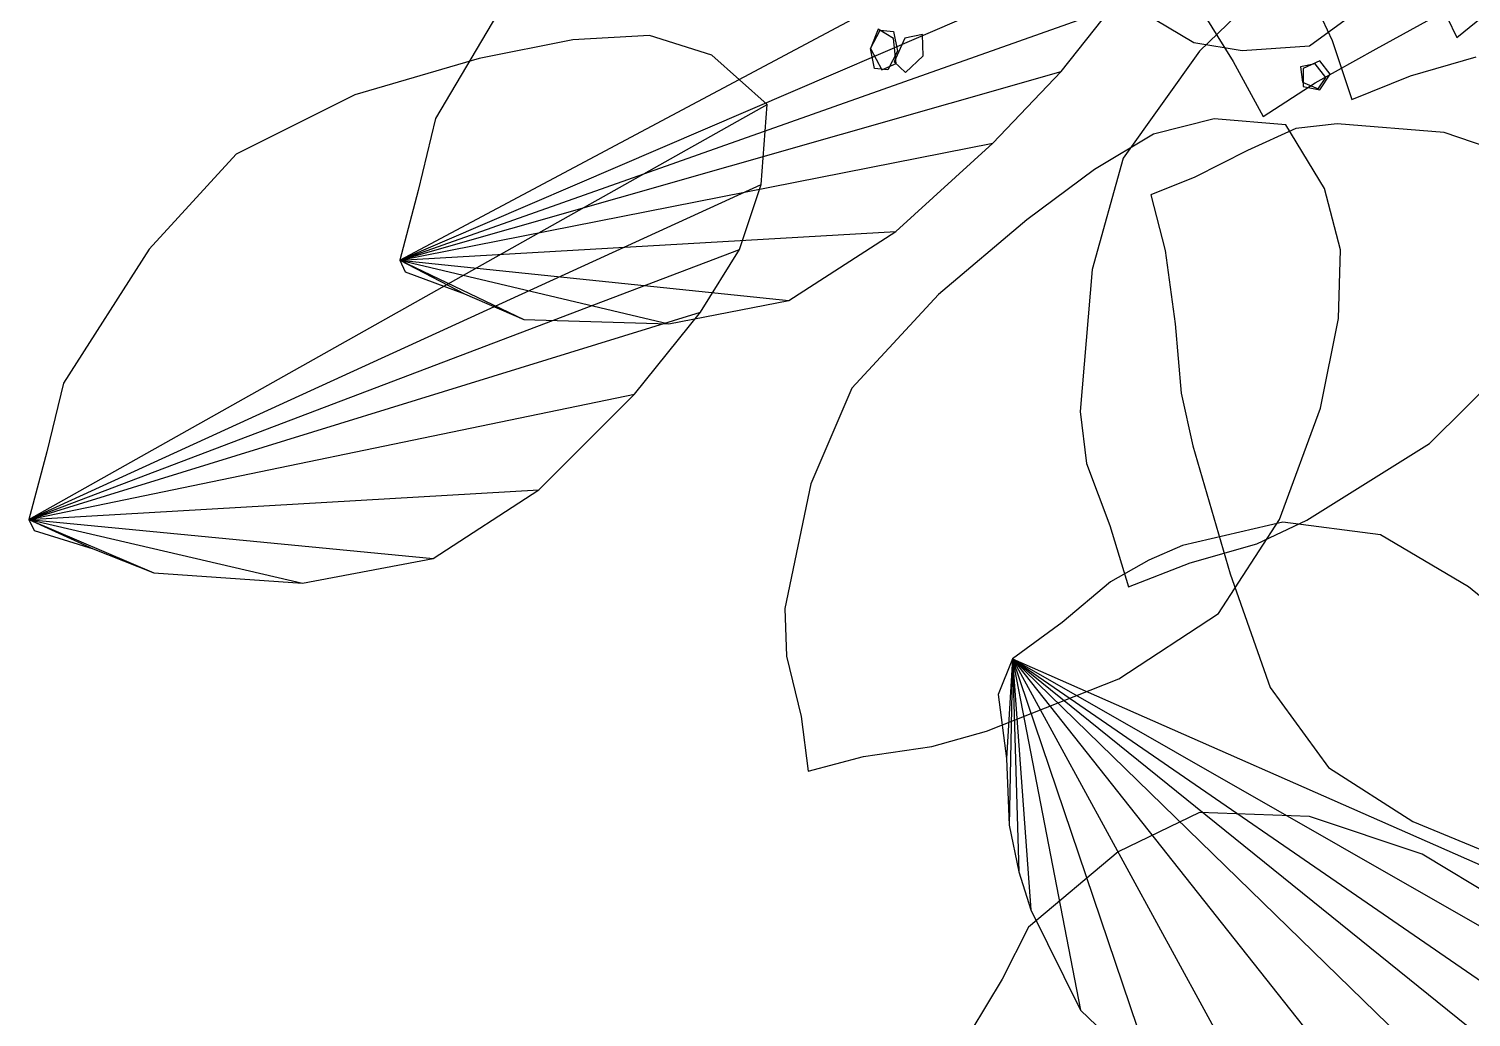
# Model space of a CAD drawing. Extents: x -23.2 to 18.8, y -18.4 to 11.3.
# Drawn here: x -4.5487 to -4.414, y -0.7324 to -0.6401 of the extents above; entities that cross this region are included whole.
import ezdxf

# ---------------------------------------------------------------- set-up
doc = ezdxf.new("R2010")
doc.units = 0
doc.layers.add('FURNISHINGELEMENT', color=8, linetype='Continuous')

msp = doc.modelspace()

# ---------------------------------------------------------------- linework, layer by layer
at = {"layer": 'FURNISHINGELEMENT'}
for p, q in [((-4.51403, -0.66168, 3.99621), (-4.44389, -0.62432, 3.95963)), ((-4.51403, -0.66168, 3.99621), (-4.44487, -0.63196, 3.96184)), ((-4.43009, -0.63321, 3.94209), (-4.43936, -0.64217, 3.94938)), ((-4.50283, -0.63516, 3.99181), (-4.51068, -0.64845, 3.99598)), ((-4.50283, -0.63516, 3.99181), (-4.51068, -0.64845, 3.99598)), ((-4.50283, -0.63516, 3.99181), (-4.51068, -0.64845, 3.99598)), ((-4.50283, -0.63516, 3.99181), (-4.51068, -0.64845, 3.99598)), ((-4.50283, -0.63516, 3.99181), (-4.51068, -0.64845, 3.99598)), ((-4.50283, -0.63516, 3.99181), (-4.51068, -0.64845, 3.99598)), ((-4.50283, -0.63516, 3.99181), (-4.51068, -0.64845, 3.99598)), ((-4.50283, -0.63516, 3.99181), (-4.51068, -0.64845, 3.99598)), ((-4.50283, -0.63516, 3.99181), (-4.51068, -0.64845, 3.99598)), ((-4.50283, -0.63516, 3.99181), (-4.51068, -0.64845, 3.99598)), ((-4.50283, -0.63516, 3.99181), (-4.51068, -0.64845, 3.99598)), ((-4.42952, -0.63574, 4.28589), (-4.42697, -0.64117, 4.28906)), ((-4.51403, -0.66168, 3.99621), (-4.44762, -0.63819, 3.96476)), ((-4.45227, -0.64408, 3.96844), (-4.44762, -0.63819, 3.96476)), ((-4.45227, -0.64408, 3.96844), (-4.44762, -0.63819, 3.96476)), ((-4.45227, -0.64408, 3.96844), (-4.44762, -0.63819, 3.96476)), ((-4.45227, -0.64408, 3.96844), (-4.44762, -0.63819, 3.96476)), ((-4.45227, -0.64408, 3.96844), (-4.44762, -0.63819, 3.96476)), ((-4.45227, -0.64408, 3.96844), (-4.44762, -0.63819, 3.96476)), ((-4.45227, -0.64408, 3.96844), (-4.44762, -0.63819, 3.96476)), ((-4.45227, -0.64408, 3.96844), (-4.44762, -0.63819, 3.96476)), ((-4.43966, -0.63763, 4.41299), (-4.43623, -0.64314, 4.41296)), ((-4.42909, -0.64168, 4.04237), (-4.42358, -0.63767, 4.0463)), ((-4.41722, -0.63698, 4.2138), (-4.41534, -0.6409, 4.2173)), ((-4.41534, -0.6409, 4.2173), (-4.41125, -0.63756, 4.21851)), ((-4.44351, -0.63921, 4.06033), (-4.43991, -0.64136, 4.05247)), ((-4.42289, -0.64197, 4.41479), (-4.41715, -0.63881, 4.41498)), ((-4.49072, -0.64071, 4.09981), (-4.49788, -0.64111, 4.10352)), ((-4.49072, -0.64071, 4.09981), (-4.49788, -0.64111, 4.10352)), ((-4.49072, -0.64071, 4.09981), (-4.49788, -0.64111, 4.10352)), ((-4.49072, -0.64071, 4.09981), (-4.49788, -0.64111, 4.10352)), ((-4.49072, -0.64071, 4.09981), (-4.49788, -0.64111, 4.10352)), ((-4.49072, -0.64071, 4.09981), (-4.49788, -0.64111, 4.10352)), ((-4.49072, -0.64071, 4.09981), (-4.49788, -0.64111, 4.10352)), ((-4.49072, -0.64071, 4.09981), (-4.49788, -0.64111, 4.10352)), ((-4.49072, -0.64071, 4.09981), (-4.49788, -0.64111, 4.10352)), ((-4.49072, -0.64071, 4.09981), (-4.49788, -0.64111, 4.10352)), ((-4.49072, -0.64071, 4.09981), (-4.49788, -0.64111, 4.10352)), ((-4.48491, -0.64256, 4.0966), (-4.49072, -0.64071, 4.09981)), ((-4.48491, -0.64256, 4.0966), (-4.49072, -0.64071, 4.09981)), ((-4.48491, -0.64256, 4.0966), (-4.49072, -0.64071, 4.09981)), ((-4.48491, -0.64256, 4.0966), (-4.49072, -0.64071, 4.09981)), ((-4.48491, -0.64256, 4.0966), (-4.49072, -0.64071, 4.09981)), ((-4.48491, -0.64256, 4.0966), (-4.49072, -0.64071, 4.09981)), ((-4.48491, -0.64256, 4.0966), (-4.49072, -0.64071, 4.09981)), ((-4.48491, -0.64256, 4.0966), (-4.49072, -0.64071, 4.09981)), ((-4.48491, -0.64256, 4.0966), (-4.49072, -0.64071, 4.09981)), ((-4.48491, -0.64256, 4.0966), (-4.49072, -0.64071, 4.09981)), ((-4.48491, -0.64256, 4.0966), (-4.49072, -0.64071, 4.09981)), ((-4.46938, -0.64013, 4.08244), (-4.47007, -0.64193, 4.08076)), ((-4.47007, -0.64193, 4.08076), (-4.46919, -0.64021, 4.08161)), ((-4.46792, -0.64099, 4.08413), (-4.46938, -0.64013, 4.08244)), ((-4.46919, -0.64021, 4.08161), (-4.46794, -0.64033, 4.08329)), ((-4.46794, -0.64033, 4.08329), (-4.46757, -0.64218, 4.08414)), ((-4.46522, -0.64061, 4.07979), (-4.46689, -0.64095, 4.07806)), ((-4.46518, -0.64261, 4.08133), (-4.46522, -0.64061, 4.07979)), ((-4.49788, -0.64111, 4.10352), (-4.50663, -0.64285, 4.10709)), ((-4.49788, -0.64111, 4.10352), (-4.50663, -0.64285, 4.10709)), ((-4.49788, -0.64111, 4.10352), (-4.50663, -0.64285, 4.10709)), ((-4.49788, -0.64111, 4.10352), (-4.50663, -0.64285, 4.10709)), ((-4.49788, -0.64111, 4.10352), (-4.50663, -0.64285, 4.10709)), ((-4.49788, -0.64111, 4.10352), (-4.50663, -0.64285, 4.10709)), ((-4.49788, -0.64111, 4.10352), (-4.50663, -0.64285, 4.10709)), ((-4.49788, -0.64111, 4.10352), (-4.50663, -0.64285, 4.10709)), ((-4.49788, -0.64111, 4.10352), (-4.50663, -0.64285, 4.10709)), ((-4.49788, -0.64111, 4.10352), (-4.50663, -0.64285, 4.10709)), ((-4.49788, -0.64111, 4.10352), (-4.50663, -0.64285, 4.10709)), ((-4.4697, -0.64379, 4.08161), (-4.47007, -0.64193, 4.08076)), ((-4.47007, -0.64193, 4.08076), (-4.46903, -0.64391, 4.08142)), ((-4.46757, -0.64218, 4.08414), (-4.46845, -0.64391, 4.08329)), ((-4.4677, -0.64333, 4.0835), (-4.46792, -0.64099, 4.08413)), ((-4.46689, -0.64095, 4.07806), (-4.46788, -0.64316, 4.07852)), ((-4.43936, -0.64217, 3.94938), (-4.44649, -0.65218, 3.95668)), ((-4.43991, -0.64136, 4.05247), (-4.43538, -0.64213, 4.04665)), ((-4.43538, -0.64213, 4.04665), (-4.42909, -0.64168, 4.04237)), ((-4.42857, -0.64514, 4.41378), (-4.42289, -0.64197, 4.41479)), ((-4.42697, -0.64117, 4.28906), (-4.42515, -0.64669, 4.29142)), ((-4.50663, -0.64285, 4.10709), (-4.51821, -0.64624, 4.11136)), ((-4.50663, -0.64285, 4.10709), (-4.51821, -0.64624, 4.11136)), ((-4.50663, -0.64285, 4.10709), (-4.51821, -0.64624, 4.11136)), ((-4.50663, -0.64285, 4.10709), (-4.51821, -0.64624, 4.11136)), ((-4.50663, -0.64285, 4.10709), (-4.51821, -0.64624, 4.11136)), ((-4.50663, -0.64285, 4.10709), (-4.51821, -0.64624, 4.11136)), ((-4.50663, -0.64285, 4.10709), (-4.51821, -0.64624, 4.11136)), ((-4.50663, -0.64285, 4.10709), (-4.51821, -0.64624, 4.11136)), ((-4.50663, -0.64285, 4.10709), (-4.51821, -0.64624, 4.11136)), ((-4.50663, -0.64285, 4.10709), (-4.51821, -0.64624, 4.11136)), ((-4.50663, -0.64285, 4.10709), (-4.51821, -0.64624, 4.11136)), ((-4.47973, -0.64716, 4.09404), (-4.48491, -0.64256, 4.0966)), ((-4.47973, -0.64716, 4.09404), (-4.48491, -0.64256, 4.0966)), ((-4.47973, -0.64716, 4.09404), (-4.48491, -0.64256, 4.0966)), ((-4.47973, -0.64716, 4.09404), (-4.48491, -0.64256, 4.0966)), ((-4.47973, -0.64716, 4.09404), (-4.48491, -0.64256, 4.0966)), ((-4.47973, -0.64716, 4.09404), (-4.48491, -0.64256, 4.0966)), ((-4.47973, -0.64716, 4.09404), (-4.48491, -0.64256, 4.0966)), ((-4.47973, -0.64716, 4.09404), (-4.48491, -0.64256, 4.0966)), ((-4.47973, -0.64716, 4.09404), (-4.48491, -0.64256, 4.0966)), ((-4.47973, -0.64716, 4.09404), (-4.48491, -0.64256, 4.0966)), ((-4.47973, -0.64716, 4.09404), (-4.48491, -0.64256, 4.0966)), ((-4.46903, -0.64391, 4.08142), (-4.4677, -0.64333, 4.0835)), ((-4.46788, -0.64316, 4.07852), (-4.46682, -0.64418, 4.08055)), ((-4.46682, -0.64418, 4.08055), (-4.46518, -0.64261, 4.08133)), ((-4.43623, -0.64314, 4.41296), (-4.43343, -0.64827, 4.41207)), ((-4.42857, -0.64337, 4.0365), (-4.42994, -0.64364, 4.0354)), ((-4.42814, -0.64308, 4.03444), (-4.42969, -0.6438, 4.03448)), ((-4.42756, -0.64464, 4.03599), (-4.42857, -0.64337, 4.0365)), ((-4.42718, -0.64431, 4.03519), (-4.42814, -0.64308, 4.03444)), ((-4.41966, -0.64448, 4.29079), (-4.41355, -0.6427, 4.28952)), ((-4.51403, -0.66168, 3.99621), (-4.45227, -0.64408, 3.96844)), ((-4.46845, -0.64391, 4.08329), (-4.4697, -0.64379, 4.08161)), ((-4.45867, -0.65077, 3.97281), (-4.45227, -0.64408, 3.96844)), ((-4.45867, -0.65077, 3.97281), (-4.45227, -0.64408, 3.96844)), ((-4.45867, -0.65077, 3.97281), (-4.45227, -0.64408, 3.96844)), ((-4.45867, -0.65077, 3.97281), (-4.45227, -0.64408, 3.96844)), ((-4.45867, -0.65077, 3.97281), (-4.45227, -0.64408, 3.96844)), ((-4.45867, -0.65077, 3.97281), (-4.45227, -0.64408, 3.96844)), ((-4.45867, -0.65077, 3.97281), (-4.45227, -0.64408, 3.96844)), ((-4.42994, -0.64364, 4.0354), (-4.42976, -0.64508, 4.0342)), ((-4.42969, -0.6438, 4.03448), (-4.42968, -0.64548, 4.03527)), ((-4.42829, -0.64569, 4.03456), (-4.42756, -0.64464, 4.03599)), ((-4.42813, -0.64579, 4.0357), (-4.42718, -0.64431, 4.03519)), ((-4.42515, -0.64669, 4.29142), (-4.41966, -0.64448, 4.29079)), ((-4.51821, -0.64624, 4.11136), (-4.5293, -0.65178, 4.11605)), ((-4.51821, -0.64624, 4.11136), (-4.5293, -0.65178, 4.11605)), ((-4.51821, -0.64624, 4.11136), (-4.5293, -0.65178, 4.11605)), ((-4.51821, -0.64624, 4.11136), (-4.5293, -0.65178, 4.11605)), ((-4.51821, -0.64624, 4.11136), (-4.5293, -0.65178, 4.11605)), ((-4.51821, -0.64624, 4.11136), (-4.5293, -0.65178, 4.11605)), ((-4.51821, -0.64624, 4.11136), (-4.5293, -0.65178, 4.11605)), ((-4.51821, -0.64624, 4.11136), (-4.5293, -0.65178, 4.11605)), ((-4.51821, -0.64624, 4.11136), (-4.5293, -0.65178, 4.11605)), ((-4.51821, -0.64624, 4.11136), (-4.5293, -0.65178, 4.11605)), ((-4.51821, -0.64624, 4.11136), (-4.5293, -0.65178, 4.11605)), ((-4.43343, -0.64827, 4.41207), (-4.42857, -0.64514, 4.41378)), ((-4.42976, -0.64508, 4.0342), (-4.42829, -0.64569, 4.03456)), ((-4.42968, -0.64548, 4.03527), (-4.42813, -0.64579, 4.0357)), ((-4.54866, -0.68589, 4.13213), (-4.47973, -0.64716, 4.09404)), ((-4.48028, -0.65464, 4.09665), (-4.47973, -0.64716, 4.09404)), ((-4.48028, -0.65464, 4.09665), (-4.47973, -0.64716, 4.09404)), ((-4.48028, -0.65464, 4.09665), (-4.47973, -0.64716, 4.09404)), ((-4.48028, -0.65464, 4.09665), (-4.47973, -0.64716, 4.09404)), ((-4.48028, -0.65464, 4.09665), (-4.47973, -0.64716, 4.09404)), ((-4.48028, -0.65464, 4.09665), (-4.47973, -0.64716, 4.09404)), ((-4.48028, -0.65464, 4.09665), (-4.47973, -0.64716, 4.09404)), ((-4.48028, -0.65464, 4.09665), (-4.47973, -0.64716, 4.09404)), ((-4.48028, -0.65464, 4.09665), (-4.47973, -0.64716, 4.09404)), ((-4.48028, -0.65464, 4.09665), (-4.47973, -0.64716, 4.09404)), ((-4.51068, -0.64845, 3.99598), (-4.5123, -0.6552, 3.99656)), ((-4.51068, -0.64845, 3.99598), (-4.5123, -0.6552, 3.99656)), ((-4.51068, -0.64845, 3.99598), (-4.5123, -0.6552, 3.99656)), ((-4.51068, -0.64845, 3.99598), (-4.5123, -0.6552, 3.99656)), ((-4.51068, -0.64845, 3.99598), (-4.5123, -0.6552, 3.99656)), ((-4.51068, -0.64845, 3.99598), (-4.5123, -0.6552, 3.99656)), ((-4.51068, -0.64845, 3.99598), (-4.5123, -0.6552, 3.99656)), ((-4.51068, -0.64845, 3.99598), (-4.5123, -0.6552, 3.99656)), ((-4.51068, -0.64845, 3.99598), (-4.5123, -0.6552, 3.99656)), ((-4.51068, -0.64845, 3.99598), (-4.5123, -0.6552, 3.99656)), ((-4.51068, -0.64845, 3.99598), (-4.5123, -0.6552, 3.99656)), ((-4.43799, -0.6485, 4.0438), (-4.44365, -0.64994, 4.04742)), ((-4.43131, -0.64905, 4.04096), (-4.43799, -0.6485, 4.0438)), ((-4.42653, -0.64897, 4.44097), (-4.43038, -0.6494, 4.44482)), ((-4.41653, -0.64977, 4.43112), (-4.42653, -0.64897, 4.44097)), ((-4.44365, -0.64994, 4.04742), (-4.44918, -0.65324, 4.052)), ((-4.43038, -0.6494, 4.44482), (-4.4349, -0.65145, 4.44933)), ((-4.42769, -0.65499, 4.04424), (-4.43131, -0.64905, 4.04096)), ((-4.40688, -0.65308, 4.42083), (-4.41653, -0.64977, 4.43112)), ((-4.51403, -0.66168, 3.99621), (-4.45867, -0.65077, 3.97281)), ((-4.46773, -0.65901, 3.9783), (-4.45867, -0.65077, 3.97281)), ((-4.46773, -0.65901, 3.9783), (-4.45867, -0.65077, 3.97281)), ((-4.46773, -0.65901, 3.9783), (-4.45867, -0.65077, 3.97281)), ((-4.46773, -0.65901, 3.9783), (-4.45867, -0.65077, 3.97281)), ((-4.46773, -0.65901, 3.9783), (-4.45867, -0.65077, 3.97281)), ((-4.46773, -0.65901, 3.9783), (-4.45867, -0.65077, 3.97281)), ((-4.4349, -0.65145, 4.44933), (-4.43979, -0.65395, 4.45362)), ((-4.5293, -0.65178, 4.11605), (-4.53742, -0.66065, 4.12217)), ((-4.5293, -0.65178, 4.11605), (-4.53742, -0.66065, 4.12217)), ((-4.5293, -0.65178, 4.11605), (-4.53742, -0.66065, 4.12217)), ((-4.5293, -0.65178, 4.11605), (-4.53742, -0.66065, 4.12217)), ((-4.5293, -0.65178, 4.11605), (-4.53742, -0.66065, 4.12217)), ((-4.5293, -0.65178, 4.11605), (-4.53742, -0.66065, 4.12217)), ((-4.5293, -0.65178, 4.11605), (-4.53742, -0.66065, 4.12217)), ((-4.5293, -0.65178, 4.11605), (-4.53742, -0.66065, 4.12217)), ((-4.5293, -0.65178, 4.11605), (-4.53742, -0.66065, 4.12217)), ((-4.5293, -0.65178, 4.11605), (-4.53742, -0.66065, 4.12217)), ((-4.5293, -0.65178, 4.11605), (-4.53742, -0.66065, 4.12217)), ((-4.44649, -0.65218, 3.95668), (-4.44939, -0.66257, 3.96504)), ((-4.44918, -0.65324, 4.052), (-4.4555, -0.65792, 4.0573)), ((-4.43979, -0.65395, 4.45362), (-4.44392, -0.6556, 4.45671)), ((-4.54866, -0.68589, 4.13213), (-4.48028, -0.65464, 4.09665)), ((-4.5123, -0.6552, 3.99656), (-4.51403, -0.66168, 3.99621)), ((-4.5123, -0.6552, 3.99656), (-4.51403, -0.66168, 3.99621)), ((-4.5123, -0.6552, 3.99656), (-4.51403, -0.66168, 3.99621)), ((-4.5123, -0.6552, 3.99656), (-4.51403, -0.66168, 3.99621)), ((-4.5123, -0.6552, 3.99656), (-4.51403, -0.66168, 3.99621)), ((-4.5123, -0.6552, 3.99656), (-4.51403, -0.66168, 3.99621)), ((-4.5123, -0.6552, 3.99656), (-4.51403, -0.66168, 3.99621)), ((-4.5123, -0.6552, 3.99656), (-4.51403, -0.66168, 3.99621)), ((-4.5123, -0.6552, 3.99656), (-4.51403, -0.66168, 3.99621)), ((-4.5123, -0.6552, 3.99656), (-4.51403, -0.66168, 3.99621)), ((-4.5123, -0.6552, 3.99656), (-4.51403, -0.66168, 3.99621)), ((-4.4823, -0.66069, 4.09996), (-4.48028, -0.65464, 4.09665)), ((-4.4823, -0.66069, 4.09996), (-4.48028, -0.65464, 4.09665)), ((-4.4823, -0.66069, 4.09996), (-4.48028, -0.65464, 4.09665)), ((-4.4823, -0.66069, 4.09996), (-4.48028, -0.65464, 4.09665)), ((-4.4823, -0.66069, 4.09996), (-4.48028, -0.65464, 4.09665)), ((-4.4823, -0.66069, 4.09996), (-4.48028, -0.65464, 4.09665)), ((-4.4823, -0.66069, 4.09996), (-4.48028, -0.65464, 4.09665)), ((-4.4823, -0.66069, 4.09996), (-4.48028, -0.65464, 4.09665)), ((-4.4823, -0.66069, 4.09996), (-4.48028, -0.65464, 4.09665)), ((-4.44392, -0.6556, 4.45671), (-4.44256, -0.6608, 4.45692)), ((-4.42619, -0.66074, 4.04876), (-4.42769, -0.65499, 4.04424)), ((-4.4555, -0.65792, 4.0573), (-4.46374, -0.66489, 4.06382)), ((-4.51403, -0.66168, 3.99621), (-4.46773, -0.65901, 3.9783)), ((-4.47772, -0.66547, 3.98397), (-4.46773, -0.65901, 3.9783)), ((-4.47772, -0.66547, 3.98397), (-4.46773, -0.65901, 3.9783)), ((-4.47772, -0.66547, 3.98397), (-4.46773, -0.65901, 3.9783)), ((-4.47772, -0.66547, 3.98397), (-4.46773, -0.65901, 3.9783)), ((-4.47772, -0.66547, 3.98397), (-4.46773, -0.65901, 3.9783)), ((-4.54866, -0.68589, 4.13213), (-4.4823, -0.66069, 4.09996)), ((-4.53742, -0.66065, 4.12217), (-4.54542, -0.67318, 4.12808)), ((-4.53742, -0.66065, 4.12217), (-4.54542, -0.67318, 4.12808)), ((-4.53742, -0.66065, 4.12217), (-4.54542, -0.67318, 4.12808)), ((-4.53742, -0.66065, 4.12217), (-4.54542, -0.67318, 4.12808)), ((-4.53742, -0.66065, 4.12217), (-4.54542, -0.67318, 4.12808)), ((-4.53742, -0.66065, 4.12217), (-4.54542, -0.67318, 4.12808)), ((-4.53742, -0.66065, 4.12217), (-4.54542, -0.67318, 4.12808)), ((-4.53742, -0.66065, 4.12217), (-4.54542, -0.67318, 4.12808)), ((-4.53742, -0.66065, 4.12217), (-4.54542, -0.67318, 4.12808)), ((-4.53742, -0.66065, 4.12217), (-4.54542, -0.67318, 4.12808)), ((-4.53742, -0.66065, 4.12217), (-4.54542, -0.67318, 4.12808)), ((-4.48594, -0.66655, 4.10406), (-4.4823, -0.66069, 4.09996)), ((-4.48594, -0.66655, 4.10406), (-4.4823, -0.66069, 4.09996)), ((-4.48594, -0.66655, 4.10406), (-4.4823, -0.66069, 4.09996)), ((-4.48594, -0.66655, 4.10406), (-4.4823, -0.66069, 4.09996)), ((-4.48594, -0.66655, 4.10406), (-4.4823, -0.66069, 4.09996)), ((-4.48594, -0.66655, 4.10406), (-4.4823, -0.66069, 4.09996)), ((-4.48594, -0.66655, 4.10406), (-4.4823, -0.66069, 4.09996)), ((-4.48594, -0.66655, 4.10406), (-4.4823, -0.66069, 4.09996)), ((-4.44256, -0.6608, 4.45692), (-4.44165, -0.66762, 4.45684)), ((-4.42639, -0.66715, 4.05483), (-4.42619, -0.66074, 4.04876)), ((-4.51403, -0.66168, 3.99621), (-4.47772, -0.66547, 3.98397)), ((-4.51403, -0.66168, 3.99621), (-4.48892, -0.66765, 3.99059)), ((-4.51403, -0.66168, 3.99621), (-4.50246, -0.66722, 3.99524)), ((-4.51403, -0.66168, 3.99621), (-4.50799, -0.66482, 3.99617)), ((-4.51403, -0.66168, 3.99621), (-4.51354, -0.66278, 3.99617)), ((-4.51354, -0.66278, 3.99617), (-4.50799, -0.66482, 3.99617)), ((-4.44939, -0.66257, 3.96504), (-4.4505, -0.67583, 3.97355)), ((-4.50799, -0.66482, 3.99617), (-4.50246, -0.66722, 3.99524)), ((-4.50799, -0.66482, 3.99617), (-4.50246, -0.66722, 3.99524)), ((-4.46374, -0.66489, 4.06382), (-4.47184, -0.67364, 4.07146)), ((-4.48892, -0.66765, 3.99059), (-4.47772, -0.66547, 3.98397)), ((-4.48892, -0.66765, 3.99059), (-4.47772, -0.66547, 3.98397)), ((-4.48892, -0.66765, 3.99059), (-4.47772, -0.66547, 3.98397)), ((-4.48892, -0.66765, 3.99059), (-4.47772, -0.66547, 3.98397)), ((-4.54866, -0.68589, 4.13213), (-4.48594, -0.66655, 4.10406)), ((-4.50246, -0.66722, 3.99524), (-4.48892, -0.66765, 3.99059)), ((-4.50246, -0.66722, 3.99524), (-4.48892, -0.66765, 3.99059)), ((-4.50246, -0.66722, 3.99524), (-4.48892, -0.66765, 3.99059)), ((-4.4921, -0.67421, 4.10955), (-4.48594, -0.66655, 4.10406)), ((-4.4921, -0.67421, 4.10955), (-4.48594, -0.66655, 4.10406)), ((-4.4921, -0.67421, 4.10955), (-4.48594, -0.66655, 4.10406)), ((-4.4921, -0.67421, 4.10955), (-4.48594, -0.66655, 4.10406)), ((-4.4921, -0.67421, 4.10955), (-4.48594, -0.66655, 4.10406)), ((-4.4921, -0.67421, 4.10955), (-4.48594, -0.66655, 4.10406)), ((-4.4921, -0.67421, 4.10955), (-4.48594, -0.66655, 4.10406)), ((-4.44165, -0.66762, 4.45684), (-4.44107, -0.67411, 4.45598)), ((-4.42808, -0.67551, 4.06344), (-4.42639, -0.66715, 4.05483)), ((-4.41789, -0.67882, 3.97549), (-4.40972, -0.67067, 3.9652)), ((-4.54542, -0.67318, 4.12808), (-4.54698, -0.67957, 4.13047)), ((-4.54542, -0.67318, 4.12808), (-4.54698, -0.67957, 4.13047)), ((-4.54542, -0.67318, 4.12808), (-4.54698, -0.67957, 4.13047)), ((-4.54542, -0.67318, 4.12808), (-4.54698, -0.67957, 4.13047)), ((-4.54542, -0.67318, 4.12808), (-4.54698, -0.67957, 4.13047)), ((-4.54542, -0.67318, 4.12808), (-4.54698, -0.67957, 4.13047)), ((-4.54542, -0.67318, 4.12808), (-4.54698, -0.67957, 4.13047)), ((-4.54542, -0.67318, 4.12808), (-4.54698, -0.67957, 4.13047)), ((-4.54542, -0.67318, 4.12808), (-4.54698, -0.67957, 4.13047)), ((-4.54542, -0.67318, 4.12808), (-4.54698, -0.67957, 4.13047)), ((-4.54542, -0.67318, 4.12808), (-4.54698, -0.67957, 4.13047)), ((-4.54866, -0.68589, 4.13213), (-4.4921, -0.67421, 4.10955)), ((-4.50104, -0.68314, 4.11692), (-4.4921, -0.67421, 4.10955)), ((-4.50104, -0.68314, 4.11692), (-4.4921, -0.67421, 4.10955)), ((-4.50104, -0.68314, 4.11692), (-4.4921, -0.67421, 4.10955)), ((-4.50104, -0.68314, 4.11692), (-4.4921, -0.67421, 4.10955)), ((-4.50104, -0.68314, 4.11692), (-4.4921, -0.67421, 4.10955)), ((-4.50104, -0.68314, 4.11692), (-4.4921, -0.67421, 4.10955)), ((-4.47184, -0.67364, 4.07146), (-4.47566, -0.68257, 4.08102)), ((-4.44107, -0.67411, 4.45598), (-4.43999, -0.67904, 4.45416)), ((-4.4505, -0.67583, 3.97355), (-4.44992, -0.68069, 3.97641)), ((-4.43191, -0.68591, 4.07453), (-4.42808, -0.67551, 4.06344)), ((-4.54698, -0.67957, 4.13047), (-4.54866, -0.68589, 4.13213)), ((-4.54698, -0.67957, 4.13047), (-4.54866, -0.68589, 4.13213)), ((-4.54698, -0.67957, 4.13047), (-4.54866, -0.68589, 4.13213)), ((-4.54698, -0.67957, 4.13047), (-4.54866, -0.68589, 4.13213)), ((-4.54698, -0.67957, 4.13047), (-4.54866, -0.68589, 4.13213)), ((-4.54698, -0.67957, 4.13047), (-4.54866, -0.68589, 4.13213)), ((-4.54698, -0.67957, 4.13047), (-4.54866, -0.68589, 4.13213)), ((-4.54698, -0.67957, 4.13047), (-4.54866, -0.68589, 4.13213)), ((-4.54698, -0.67957, 4.13047), (-4.54866, -0.68589, 4.13213)), ((-4.54698, -0.67957, 4.13047), (-4.54866, -0.68589, 4.13213)), ((-4.54698, -0.67957, 4.13047), (-4.54866, -0.68589, 4.13213)), ((-4.43999, -0.67904, 4.45416), (-4.43651, -0.69097, 4.44748)), ((-4.42935, -0.68598, 3.98193), (-4.41789, -0.67882, 3.97549)), ((-4.44992, -0.68069, 3.97641), (-4.44774, -0.68647, 3.97957)), ((-4.47566, -0.68257, 4.08102), (-4.47808, -0.69421, 4.09158)), ((-4.54866, -0.68589, 4.13213), (-4.50104, -0.68314, 4.11692)), ((-4.51092, -0.68955, 4.12428), (-4.50104, -0.68314, 4.11692)), ((-4.51092, -0.68955, 4.12428), (-4.50104, -0.68314, 4.11692)), ((-4.51092, -0.68955, 4.12428), (-4.50104, -0.68314, 4.11692)), ((-4.51092, -0.68955, 4.12428), (-4.50104, -0.68314, 4.11692)), ((-4.51092, -0.68955, 4.12428), (-4.50104, -0.68314, 4.11692)), ((-4.54866, -0.68589, 4.13213), (-4.51092, -0.68955, 4.12428)), ((-4.54866, -0.68589, 4.13213), (-4.52312, -0.69185, 4.13156)), ((-4.54866, -0.68589, 4.13213), (-4.53699, -0.69089, 4.13471)), ((-4.54866, -0.68589, 4.13213), (-4.54265, -0.68864, 4.13409)), ((-4.54866, -0.68589, 4.13213), (-4.54817, -0.68692, 4.13256)), ((-4.44774, -0.68647, 3.97957), (-4.44601, -0.69218, 3.982)), ((-4.43158, -0.68615, 4.4653), (-4.44097, -0.68834, 4.47738)), ((-4.43158, -0.68615, 4.4653), (-4.44097, -0.68834, 4.47738)), ((-4.43158, -0.68615, 4.4653), (-4.44097, -0.68834, 4.47738)), ((-4.43158, -0.68615, 4.4653), (-4.44097, -0.68834, 4.47738)), ((-4.43158, -0.68615, 4.4653), (-4.44097, -0.68834, 4.47738)), ((-4.43158, -0.68615, 4.4653), (-4.44097, -0.68834, 4.47738)), ((-4.43158, -0.68615, 4.4653), (-4.44097, -0.68834, 4.47738)), ((-4.43158, -0.68615, 4.4653), (-4.44097, -0.68834, 4.47738)), ((-4.43158, -0.68615, 4.4653), (-4.44097, -0.68834, 4.47738)), ((-4.43158, -0.68615, 4.4653), (-4.44097, -0.68834, 4.47738)), ((-4.43158, -0.68615, 4.4653), (-4.44097, -0.68834, 4.47738)), ((-4.43158, -0.68615, 4.4653), (-4.44097, -0.68834, 4.47738)), ((-4.43158, -0.68615, 4.4653), (-4.44097, -0.68834, 4.47738)), ((-4.43158, -0.68615, 4.4653), (-4.44097, -0.68834, 4.47738)), ((-4.43758, -0.69467, 4.08513), (-4.43191, -0.68591, 4.07453)), ((-4.434, -0.68817, 3.98309), (-4.42935, -0.68598, 3.98193)), ((-4.42247, -0.68732, 4.45461), (-4.43158, -0.68615, 4.4653)), ((-4.42247, -0.68732, 4.45461), (-4.43158, -0.68615, 4.4653)), ((-4.42247, -0.68732, 4.45461), (-4.43158, -0.68615, 4.4653)), ((-4.42247, -0.68732, 4.45461), (-4.43158, -0.68615, 4.4653)), ((-4.42247, -0.68732, 4.45461), (-4.43158, -0.68615, 4.4653)), ((-4.42247, -0.68732, 4.45461), (-4.43158, -0.68615, 4.4653)), ((-4.42247, -0.68732, 4.45461), (-4.43158, -0.68615, 4.4653)), ((-4.42247, -0.68732, 4.45461), (-4.43158, -0.68615, 4.4653)), ((-4.42247, -0.68732, 4.45461), (-4.43158, -0.68615, 4.4653)), ((-4.42247, -0.68732, 4.45461), (-4.43158, -0.68615, 4.4653)), ((-4.42247, -0.68732, 4.45461), (-4.43158, -0.68615, 4.4653)), ((-4.42247, -0.68732, 4.45461), (-4.43158, -0.68615, 4.4653)), ((-4.42247, -0.68732, 4.45461), (-4.43158, -0.68615, 4.4653)), ((-4.42247, -0.68732, 4.45461), (-4.43158, -0.68615, 4.4653)), ((-4.54817, -0.68692, 4.13256), (-4.54265, -0.68864, 4.13409)), ((-4.41424, -0.6922, 4.44571), (-4.42247, -0.68732, 4.45461)), ((-4.41424, -0.6922, 4.44571), (-4.42247, -0.68732, 4.45461)), ((-4.41424, -0.6922, 4.44571), (-4.42247, -0.68732, 4.45461)), ((-4.41424, -0.6922, 4.44571), (-4.42247, -0.68732, 4.45461)), ((-4.41424, -0.6922, 4.44571), (-4.42247, -0.68732, 4.45461)), ((-4.41424, -0.6922, 4.44571), (-4.42247, -0.68732, 4.45461)), ((-4.41424, -0.6922, 4.44571), (-4.42247, -0.68732, 4.45461)), ((-4.41424, -0.6922, 4.44571), (-4.42247, -0.68732, 4.45461)), ((-4.41424, -0.6922, 4.44571), (-4.42247, -0.68732, 4.45461)), ((-4.41424, -0.6922, 4.44571), (-4.42247, -0.68732, 4.45461)), ((-4.41424, -0.6922, 4.44571), (-4.42247, -0.68732, 4.45461)), ((-4.41424, -0.6922, 4.44571), (-4.42247, -0.68732, 4.45461)), ((-4.41424, -0.6922, 4.44571), (-4.42247, -0.68732, 4.45461)), ((-4.41424, -0.6922, 4.44571), (-4.42247, -0.68732, 4.45461)), ((-4.54265, -0.68864, 4.13409), (-4.53699, -0.69089, 4.13471)), ((-4.54265, -0.68864, 4.13409), (-4.53699, -0.69089, 4.13471)), ((-4.44097, -0.68834, 4.47738), (-4.44409, -0.6897, 4.48146)), ((-4.44097, -0.68834, 4.47738), (-4.44409, -0.6897, 4.48146)), ((-4.44097, -0.68834, 4.47738), (-4.44409, -0.6897, 4.48146)), ((-4.44097, -0.68834, 4.47738), (-4.44409, -0.6897, 4.48146)), ((-4.44097, -0.68834, 4.47738), (-4.44409, -0.6897, 4.48146)), ((-4.44097, -0.68834, 4.47738), (-4.44409, -0.6897, 4.48146)), ((-4.44097, -0.68834, 4.47738), (-4.44409, -0.6897, 4.48146)), ((-4.44097, -0.68834, 4.47738), (-4.44409, -0.6897, 4.48146)), ((-4.44097, -0.68834, 4.47738), (-4.44409, -0.6897, 4.48146)), ((-4.44097, -0.68834, 4.47738), (-4.44409, -0.6897, 4.48146)), ((-4.44097, -0.68834, 4.47738), (-4.44409, -0.6897, 4.48146)), ((-4.44097, -0.68834, 4.47738), (-4.44409, -0.6897, 4.48146)), ((-4.44097, -0.68834, 4.47738), (-4.44409, -0.6897, 4.48146)), ((-4.44097, -0.68834, 4.47738), (-4.44409, -0.6897, 4.48146)), ((-4.44023, -0.68995, 3.9829), (-4.434, -0.68817, 3.98309)), ((-4.52312, -0.69185, 4.13156), (-4.51092, -0.68955, 4.12428)), ((-4.52312, -0.69185, 4.13156), (-4.51092, -0.68955, 4.12428)), ((-4.52312, -0.69185, 4.13156), (-4.51092, -0.68955, 4.12428)), ((-4.52312, -0.69185, 4.13156), (-4.51092, -0.68955, 4.12428)), ((-4.44409, -0.6897, 4.48146), (-4.44767, -0.69173, 4.48542)), ((-4.44409, -0.6897, 4.48146), (-4.44767, -0.69173, 4.48542)), ((-4.44409, -0.6897, 4.48146), (-4.44767, -0.69173, 4.48542)), ((-4.44409, -0.6897, 4.48146), (-4.44767, -0.69173, 4.48542)), ((-4.44409, -0.6897, 4.48146), (-4.44767, -0.69173, 4.48542)), ((-4.44409, -0.6897, 4.48146), (-4.44767, -0.69173, 4.48542)), ((-4.44409, -0.6897, 4.48146), (-4.44767, -0.69173, 4.48542)), ((-4.44409, -0.6897, 4.48146), (-4.44767, -0.69173, 4.48542)), ((-4.44409, -0.6897, 4.48146), (-4.44767, -0.69173, 4.48542)), ((-4.44409, -0.6897, 4.48146), (-4.44767, -0.69173, 4.48542)), ((-4.44409, -0.6897, 4.48146), (-4.44767, -0.69173, 4.48542)), ((-4.44409, -0.6897, 4.48146), (-4.44767, -0.69173, 4.48542)), ((-4.44409, -0.6897, 4.48146), (-4.44767, -0.69173, 4.48542)), ((-4.44409, -0.6897, 4.48146), (-4.44767, -0.69173, 4.48542)), ((-4.44601, -0.69218, 3.982), (-4.44023, -0.68995, 3.9829)), ((-4.53699, -0.69089, 4.13471), (-4.52312, -0.69185, 4.13156)), ((-4.53699, -0.69089, 4.13471), (-4.52312, -0.69185, 4.13156)), ((-4.53699, -0.69089, 4.13471), (-4.52312, -0.69185, 4.13156)), ((-4.44767, -0.69173, 4.48542), (-4.4522, -0.69552, 4.4894)), ((-4.44767, -0.69173, 4.48542), (-4.4522, -0.69552, 4.4894)), ((-4.44767, -0.69173, 4.48542), (-4.4522, -0.69552, 4.4894)), ((-4.44767, -0.69173, 4.48542), (-4.4522, -0.69552, 4.4894)), ((-4.44767, -0.69173, 4.48542), (-4.4522, -0.69552, 4.4894)), ((-4.44767, -0.69173, 4.48542), (-4.4522, -0.69552, 4.4894)), ((-4.44767, -0.69173, 4.48542), (-4.4522, -0.69552, 4.4894)), ((-4.44767, -0.69173, 4.48542), (-4.4522, -0.69552, 4.4894)), ((-4.44767, -0.69173, 4.48542), (-4.4522, -0.69552, 4.4894)), ((-4.44767, -0.69173, 4.48542), (-4.4522, -0.69552, 4.4894)), ((-4.44767, -0.69173, 4.48542), (-4.4522, -0.69552, 4.4894)), ((-4.44767, -0.69173, 4.48542), (-4.4522, -0.69552, 4.4894)), ((-4.44767, -0.69173, 4.48542), (-4.4522, -0.69552, 4.4894)), ((-4.44767, -0.69173, 4.48542), (-4.4522, -0.69552, 4.4894)), ((-4.43651, -0.69097, 4.44748), (-4.43278, -0.70158, 4.4383)), ((-4.40622, -0.69881, 4.4377), (-4.41424, -0.6922, 4.44571)), ((-4.40622, -0.69881, 4.4377), (-4.41424, -0.6922, 4.44571)), ((-4.40622, -0.69881, 4.4377), (-4.41424, -0.6922, 4.44571)), ((-4.40622, -0.69881, 4.4377), (-4.41424, -0.6922, 4.44571)), ((-4.40622, -0.69881, 4.4377), (-4.41424, -0.6922, 4.44571)), ((-4.40622, -0.69881, 4.4377), (-4.41424, -0.6922, 4.44571)), ((-4.40622, -0.69881, 4.4377), (-4.41424, -0.6922, 4.44571)), ((-4.40622, -0.69881, 4.4377), (-4.41424, -0.6922, 4.44571)), ((-4.40622, -0.69881, 4.4377), (-4.41424, -0.6922, 4.44571)), ((-4.40622, -0.69881, 4.4377), (-4.41424, -0.6922, 4.44571)), ((-4.40622, -0.69881, 4.4377), (-4.41424, -0.6922, 4.44571)), ((-4.40622, -0.69881, 4.4377), (-4.41424, -0.6922, 4.44571)), ((-4.40622, -0.69881, 4.4377), (-4.41424, -0.6922, 4.44571)), ((-4.40622, -0.69881, 4.4377), (-4.41424, -0.6922, 4.44571)), ((-4.47808, -0.69421, 4.09158), (-4.47792, -0.69866, 4.09526)), ((-4.44689, -0.70079, 4.09604), (-4.43758, -0.69467, 4.08513)), ((-4.4522, -0.69552, 4.4894), (-4.45682, -0.6989, 4.49287)), ((-4.4522, -0.69552, 4.4894), (-4.45682, -0.6989, 4.49287)), ((-4.4522, -0.69552, 4.4894), (-4.45682, -0.6989, 4.49287)), ((-4.4522, -0.69552, 4.4894), (-4.45682, -0.6989, 4.49287)), ((-4.4522, -0.69552, 4.4894), (-4.45682, -0.6989, 4.49287)), ((-4.4522, -0.69552, 4.4894), (-4.45682, -0.6989, 4.49287)), ((-4.4522, -0.69552, 4.4894), (-4.45682, -0.6989, 4.49287)), ((-4.4522, -0.69552, 4.4894), (-4.45682, -0.6989, 4.49287)), ((-4.4522, -0.69552, 4.4894), (-4.45682, -0.6989, 4.49287)), ((-4.4522, -0.69552, 4.4894), (-4.45682, -0.6989, 4.49287)), ((-4.4522, -0.69552, 4.4894), (-4.45682, -0.6989, 4.49287)), ((-4.4522, -0.69552, 4.4894), (-4.45682, -0.6989, 4.49287)), ((-4.4522, -0.69552, 4.4894), (-4.45682, -0.6989, 4.49287)), ((-4.4522, -0.69552, 4.4894), (-4.45682, -0.6989, 4.49287)), ((-4.47792, -0.69866, 4.09526), (-4.47656, -0.70431, 4.09945)), ((-4.45682, -0.6989, 4.49287), (-4.45817, -0.70225, 4.49298)), ((-4.45682, -0.6989, 4.49287), (-4.45738, -0.70821, 4.48985)), ((-4.45682, -0.6989, 4.49287), (-4.45715, -0.71444, 4.48647)), ((-4.45682, -0.6989, 4.49287), (-4.39128, -0.72781, 4.41122)), ((-4.45682, -0.6989, 4.49287), (-4.39581, -0.73383, 4.41461)), ((-4.45682, -0.6989, 4.49287), (-4.40039, -0.73776, 4.4187)), ((-4.45682, -0.6989, 4.49287), (-4.40559, -0.74023, 4.42355)), ((-4.45682, -0.6989, 4.49287), (-4.41279, -0.74176, 4.42992)), ((-4.45682, -0.6989, 4.49287), (-4.42238, -0.74241, 4.43779)), ((-4.45682, -0.6989, 4.49287), (-4.43358, -0.74145, 4.44671)), ((-4.45682, -0.6989, 4.49287), (-4.44345, -0.7384, 4.45654)), ((-4.45682, -0.6989, 4.49287), (-4.45048, -0.73171, 4.46725)), ((-4.45682, -0.6989, 4.49287), (-4.45511, -0.72236, 4.47887)), ((-4.45682, -0.6989, 4.49287), (-4.45622, -0.7188, 4.48277)), ((-4.45925, -0.70565, 4.10298), (-4.44689, -0.70079, 4.09604)), ((-4.45817, -0.70225, 4.49298), (-4.45738, -0.70821, 4.48985)), ((-4.43278, -0.70158, 4.4383), (-4.42733, -0.70905, 4.42752)), ((-4.47656, -0.70431, 4.09945), (-4.4759, -0.70941, 4.10249)), ((-4.46435, -0.70709, 4.10406), (-4.45925, -0.70565, 4.10298)), ((-4.4759, -0.70941, 4.10249), (-4.47074, -0.70802, 4.10347)), ((-4.47074, -0.70802, 4.10347), (-4.46435, -0.70709, 4.10406)), ((-4.45738, -0.70821, 4.48985), (-4.45715, -0.71444, 4.48647)), ((-4.45738, -0.70821, 4.48985), (-4.45715, -0.71444, 4.48647)), ((-4.42733, -0.70905, 4.42752), (-4.41946, -0.7141, 4.41582)), ((-4.43938, -0.71325, 4.4778), (-4.44696, -0.71694, 4.4889)), ((-4.4291, -0.71362, 4.46863), (-4.43938, -0.71325, 4.4778)), ((-4.41859, -0.71716, 4.45943), (-4.4291, -0.71362, 4.46863)), ((-4.45715, -0.71444, 4.48647), (-4.45622, -0.7188, 4.48277)), ((-4.45715, -0.71444, 4.48647), (-4.45622, -0.7188, 4.48277)), ((-4.45715, -0.71444, 4.48647), (-4.45622, -0.7188, 4.48277)), ((-4.41946, -0.7141, 4.41582), (-4.41123, -0.71748, 4.40495)), ((-4.44696, -0.71694, 4.4889), (-4.45532, -0.72395, 4.50107)), ((-4.41145, -0.72143, 4.45212), (-4.41859, -0.71716, 4.45943)), ((-4.45622, -0.7188, 4.48277), (-4.45511, -0.72236, 4.47887)), ((-4.45622, -0.7188, 4.48277), (-4.45511, -0.72236, 4.47887)), ((-4.45622, -0.7188, 4.48277), (-4.45511, -0.72236, 4.47887)), ((-4.45622, -0.7188, 4.48277), (-4.45511, -0.72236, 4.47887)), ((-4.45511, -0.72236, 4.47887), (-4.45048, -0.73171, 4.46725)), ((-4.45511, -0.72236, 4.47887), (-4.45048, -0.73171, 4.46725)), ((-4.45511, -0.72236, 4.47887), (-4.45048, -0.73171, 4.46725)), ((-4.45511, -0.72236, 4.47887), (-4.45048, -0.73171, 4.46725)), ((-4.45511, -0.72236, 4.47887), (-4.45048, -0.73171, 4.46725)), ((-4.45532, -0.72395, 4.50107), (-4.4578, -0.72882, 4.50566)), ((-4.4578, -0.72882, 4.50566), (-4.4607, -0.73367, 4.50956)), ((-4.45048, -0.73171, 4.46725), (-4.44345, -0.7384, 4.45654)), ((-4.45048, -0.73171, 4.46725), (-4.44345, -0.7384, 4.45654)), ((-4.45048, -0.73171, 4.46725), (-4.44345, -0.7384, 4.45654)), ((-4.45048, -0.73171, 4.46725), (-4.44345, -0.7384, 4.45654)), ((-4.45048, -0.73171, 4.46725), (-4.44345, -0.7384, 4.45654)), ((-4.45048, -0.73171, 4.46725), (-4.44345, -0.7384, 4.45654))]:
    msp.add_line(p, q, dxfattribs=at)

doc.saveas('drawing.dxf')
